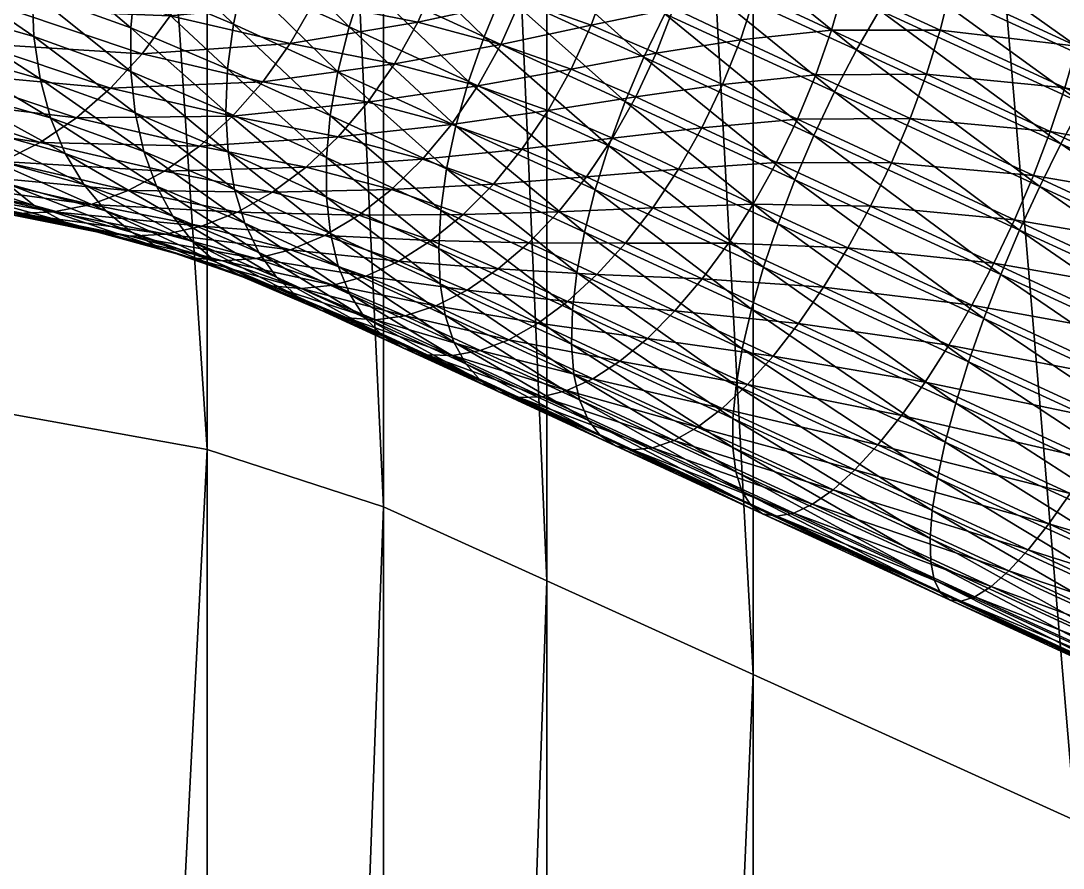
# Model space of a CAD drawing. Header units: centimetres. Extents: x -906 to 906, y -348 to 348.
# Drawn here: x -873.43 to -867.88, y -115.16 to -110.64 of the extents above; entities that cross this region are included whole.
import ezdxf

# ---------------------------------------------------------------- set-up
doc = ezdxf.new("R2010")
doc.units = ezdxf.units.CM
doc.layers.add('Object011', color=7, linetype='Continuous', true_color=0x1bb194)
doc.layers.add('Object015', color=7, linetype='Continuous', true_color=0x876e08)

msp = doc.modelspace()

# ---------------------------------------------------------------- meshes
at = {"layer": 'Object011', "color": 46, "true_color": 0x876e08}
mesh = msp.add_polyface(dxfattribs=at)
corners = [(-866.8971, -110.1313, -295.8893), (-867.8643, -109.685, -295.6941), (-867.8016, -109.7299, -295.4496), (-868.5612, -109.3792, -295.2318), (-868.4976, -109.4612, -294.9972), (-867.7538, -109.8046, -295.2089), (-866.8493, -110.1696, -295.6402), (-868.4194, -109.7072, -294.5549), (-867.7053, -110.0372, -294.7553), (-867.7214, -109.9076, -294.9762), (-866.797, -110.3347, -295.1579), (-866.8158, -110.2379, -295.395), (-868.45, -109.571, -294.7702), (-866.7935, -110.4586, -294.933), (-867.7061, -110.192, -294.5506), (-868.407, -109.8679, -294.3553), (-868.4122, -110.0499, -294.1744), (-867.7232, -110.3686, -294.365), (-866.8057, -110.6082, -294.7245), (-868.4752, -110.4648, -293.8803), (-867.8052, -110.7748, -294.0633), (-867.7563, -110.564, -294.2015), (-866.8745, -110.9719, -294.3693), (-866.9301, -111.1797, -294.2286), (-866.8329, -110.7804, -294.5356), (-868.4351, -110.25, -294.0151), (-867.8691, -110.9979, -293.9532), (-868.5325, -110.6909, -293.7731), (-868.6053, -110.9243, -293.6944), (-867.9467, -111.2292, -293.8724), (-868.7303, -110.3859, -297.3069), (-867.657, -110.8802, -297.534), (-867.7743, -111.0812, -297.6422), (-868.6038, -110.2078, -297.1725), (-867.5404, -110.6976, -297.3968), (-868.4784, -110.0511, -297.0127), (-867.4262, -110.5359, -297.2336), (-867.3165, -110.3977, -297.0475), (-868.3562, -109.9186, -296.8302), (-868.2394, -109.8126, -296.6281), (-867.2132, -110.2857, -296.8413), (-868.1302, -109.7357, -296.4094), (-867.1182, -110.2023, -296.6183), (-868.0302, -109.6884, -296.1781), (-867.033, -110.1484, -296.3825), (-866.9588, -110.1245, -296.1381), (-867.9409, -109.6713, -295.9383)]
mesh.append_faces([[corners[k] for k in face] for face in [(0, 1, 2), (3, 2, 1), (4, 5, 2), (6, 2, 5), (7, 8, 9), (10, 9, 8), (11, 5, 9), (12, 9, 5), (13, 8, 14), (15, 14, 8), (16, 17, 14), (18, 14, 17), (19, 20, 21), (22, 21, 20), (20, 23, 22), (24, 17, 21), (25, 21, 17), (23, 20, 26), (27, 26, 20), (28, 29, 26), (30, 31, 32), (33, 34, 31), (35, 36, 34), (37, 38, 39), (39, 40, 37), (38, 37, 36), (36, 35, 38), (41, 42, 40), (40, 39, 41), (42, 41, 43), (43, 44, 42), (45, 46, 1), (1, 0, 45), (46, 45, 44), (44, 43, 46)]], dxfattribs={"vtx2": -1, "color": 46})
mesh = msp.add_polyface(dxfattribs=at)
corners = [(-867.7053, -110.0372, -294.7553), (-868.4194, -109.7072, -294.5549), (-868.407, -109.8679, -294.3553), (-867.7061, -110.192, -294.5506), (-868.4122, -110.0499, -294.1744), (-868.9605, -109.6118, -294.1334), (-868.9529, -109.7997, -293.9586), (-869.417, -110.0275, -293.4413), (-868.9945, -110.2242, -293.6747), (-868.9642, -110.0049, -293.8047), (-868.4351, -110.25, -294.0151), (-868.4752, -110.4648, -293.8803), (-869.3972, -109.8036, -293.5651), (-867.7563, -110.564, -294.2015), (-867.7232, -110.3686, -294.365), (-867.8052, -110.7748, -294.0633), (-868.5325, -110.6909, -293.7731), (-867.8691, -110.9979, -293.9532), (-868.6053, -110.9243, -293.6944), (-869.0437, -110.4539, -293.5714), (-869.4575, -110.2612, -293.3432), (-869.5175, -110.5005, -293.2719), (-869.1106, -110.69, -293.4958), (-869.1938, -110.9285, -293.4491), (-868.6925, -111.1609, -293.6454), (-869.616, -109.9779, -297.0431), (-868.7303, -110.3859, -297.3069), (-868.8558, -110.5831, -297.4128), (-867.7743, -111.0812, -297.6422), (-867.8901, -111.2965, -297.7203), (-868.9782, -110.7956, -297.4891), (-869.7491, -110.1717, -297.1464), (-867.657, -110.8802, -297.534), (-868.6038, -110.2078, -297.1725), (-869.48, -109.8041, -296.912), (-869.3434, -109.6526, -296.7561), (-868.4784, -110.0511, -297.0127), (-867.5404, -110.6976, -297.3968), (-869.2086, -109.5258, -296.578), (-868.3562, -109.9186, -296.8302)]
mesh.append_faces([[corners[k] for k in face] for face in [(0, 1, 2), (3, 2, 4), (2, 5, 6), (6, 4, 2), (7, 8, 9), (10, 9, 8), (8, 11, 10), (9, 10, 4), (4, 6, 9), (12, 9, 6), (13, 10, 11), (14, 4, 10), (15, 11, 16), (17, 16, 18), (19, 16, 11), (11, 8, 19), (20, 19, 8), (21, 22, 19), (16, 19, 22), (22, 18, 16), (23, 24, 18), (18, 22, 23), (25, 26, 27), (28, 27, 26), (27, 28, 29), (29, 30, 27), (31, 27, 30), (32, 26, 33), (34, 33, 26), (33, 34, 35), (35, 36, 33), (37, 33, 36), (38, 39, 36), (36, 35, 38)]], dxfattribs={"vtx2": -1, "color": 46})
mesh = msp.add_polyface(dxfattribs=at)
corners = [(-873.27, -111.1577, -294.6855), (-872.7733, -111.3358, -295.1823), (-872.7062, -111.5206, -295.0174), (-873.8235, -111.0013, -294.0835), (-873.1923, -111.3469, -294.5303), (-873.7374, -111.194, -293.9368), (-873.887, -110.7892, -294.215), (-873.3256, -110.949, -294.8247), (-872.8187, -111.1313, -295.3308), (-873.3582, -110.7245, -294.9458), (-873.9266, -110.5617, -294.3292), (-873.9417, -110.3224, -294.424), (-873.3671, -110.4881, -295.0465), (-872.842, -110.9109, -295.4603), (-872.8427, -110.6782, -295.5684), (-873.3516, -110.2435, -295.1245), (-872.8198, -110.4368, -295.6529), (-873.9312, -110.0753, -294.4972), (-873.3124, -109.9949, -295.1792), (-872.7746, -110.191, -295.7128), (-872.5005, -110.3917, -290.4336), (-873.1945, -110.1579, -289.5042), (-873.3304, -110.3782, -289.5339), (-874.4032, -110.3868, -288.5247), (-873.6595, -110.7618, -289.652), (-873.4863, -110.5807, -289.5834), (-872.7824, -110.8169, -290.5249), (-872.9498, -110.9996, -290.6006), (-872.6318, -110.613, -290.469), (-874.2245, -110.2076, -288.4639), (-872.4761, -111.3083, -291.4857), (-873.1316, -111.1575, -290.6953), (-873.3245, -111.2885, -290.8069), (-873.8476, -110.9179, -289.739), (-874.047, -111.0469, -289.8423), (-874.2542, -111.1469, -289.9602), (-873.5248, -111.3906, -290.9334)]
mesh.append_faces([[corners[k] for k in face] for face in [(0, 1, 2), (3, 0, 4), (4, 5, 3), (0, 3, 6), (6, 7, 0), (1, 0, 7), (7, 8, 1), (9, 10, 11), (11, 12, 9), (13, 9, 12), (12, 14, 13), (9, 13, 8), (8, 7, 9), (10, 9, 7), (7, 6, 10), (15, 16, 14), (14, 12, 15), (17, 15, 12), (12, 11, 17), (16, 15, 18), (18, 19, 16), (20, 21, 22), (23, 24, 25), (26, 25, 24), (24, 27, 26), (25, 26, 28), (28, 22, 25), (29, 25, 22), (30, 31, 32), (33, 31, 27), (27, 24, 33), (31, 33, 34), (34, 32, 31), (35, 36, 32), (32, 34, 35)]], dxfattribs={"vtx2": -1, "color": 46})
mesh = msp.add_polyface(dxfattribs=at)
corners = [(-871.1116, -111.1995, -296.8305), (-871.7399, -110.9116, -296.4872), (-871.68, -110.6723, -296.5585), (-871.0447, -110.9634, -296.9061), (-870.9615, -110.7249, -296.9529), (-871.6018, -110.4316, -296.6021), (-871.5066, -110.1936, -296.617), (-870.8633, -110.4882, -296.9698), (-870.2098, -111.0705, -297.2611), (-870.297, -111.3072, -297.2122), (-871.3954, -109.9625, -296.6021), (-870.7513, -110.2575, -296.9557), (-870.6826, -110.2875, -292.2911), (-871.1281, -110.1664, -291.8041), (-871.2102, -110.4112, -291.7997), (-870.7664, -110.531, -292.2854), (-870.3903, -110.6642, -292.6658), (-870.8711, -110.7656, -292.3054), (-871.3145, -110.6466, -291.8196), (-871.4387, -110.8688, -291.8629), (-870.9945, -110.9875, -292.35), (-870.4969, -110.8976, -292.6844), (-870.6207, -111.1188, -292.7291), (-871.1344, -111.1929, -292.4182), (-871.5806, -111.0742, -291.9285), (-872.3274, -110.8961, -296.0095), (-871.7804, -111.1452, -296.3891), (-871.8002, -111.3691, -296.2653), (-872.296, -110.6584, -296.1009), (-872.2435, -110.4159, -296.1667), (-872.1711, -110.1726, -296.2059), (-871.7595, -110.3028, -291.1829), (-871.8657, -110.5383, -291.2006), (-871.9929, -110.7603, -291.2405), (-872.1385, -110.9651, -291.302), (-872.3004, -111.149, -291.384), (-871.7378, -111.259, -292.0157)]
mesh.append_faces([[corners[k] for k in face] for face in [(0, 1, 2), (2, 3, 0), (4, 5, 6), (6, 7, 4), (8, 4, 7), (9, 3, 4), (5, 4, 3), (3, 2, 5), (10, 11, 7), (7, 6, 10), (12, 13, 14), (14, 15, 12), (16, 15, 17), (18, 17, 15), (15, 14, 18), (17, 18, 19), (19, 20, 17), (21, 17, 20), (20, 22, 21), (22, 20, 23), (24, 23, 20), (20, 19, 24), (25, 26, 27), (28, 1, 26), (29, 2, 1), (30, 5, 2), (31, 14, 13), (32, 18, 14), (14, 31, 32), (18, 32, 33), (33, 19, 18), (24, 34, 35), (35, 36, 24), (34, 24, 19), (19, 33, 34)]], dxfattribs={"vtx2": -1, "color": 46})
mesh = msp.add_polyface(dxfattribs=at)
corners = [(-869.0437, -110.4539, -293.5714), (-869.4575, -110.2612, -293.3432), (-869.5175, -110.5005, -293.2719), (-869.1938, -110.9285, -293.4491), (-869.5956, -110.7411, -293.2283), (-869.6909, -110.9791, -293.2134), (-869.292, -111.1651, -293.4322), (-869.1106, -110.69, -293.4958), (-870.8633, -110.4882, -296.9698), (-870.1097, -110.8347, -297.2793), (-870.2098, -111.0705, -297.2611), (-870.9615, -110.7249, -296.9529), (-870.297, -111.3072, -297.2122), (-869.9982, -110.6038, -297.2656), (-869.0955, -111.0195, -297.5349), (-869.2054, -111.2512, -297.5488), (-869.8773, -110.3815, -297.2209), (-868.9782, -110.7956, -297.4891), (-870.7513, -110.2575, -296.9557), (-870.6279, -110.0363, -296.9119), (-869.7491, -110.1717, -297.1464), (-869.8807, -110.3297, -293.0175), (-870.3032, -110.4224, -292.6742), (-870.6826, -110.2875, -292.2911), (-870.7664, -110.531, -292.2854), (-870.3903, -110.6642, -292.6658), (-870.2366, -110.1765, -292.7087), (-869.9531, -110.5731, -292.9783), (-870.0444, -110.8129, -292.9666), (-870.1534, -111.045, -292.9833), (-869.802, -111.2103, -293.2283), (-870.4969, -110.8976, -292.6844), (-870.6207, -111.1188, -292.7291), (-870.8711, -110.7656, -292.3054)]
mesh.append_faces([[corners[k] for k in face] for face in [(0, 1, 2), (3, 4, 5), (5, 6, 3), (4, 3, 7), (7, 2, 4), (8, 9, 10), (11, 10, 12), (13, 14, 15), (15, 9, 13), (14, 13, 16), (16, 17, 14), (18, 13, 9), (9, 8, 18), (13, 18, 19), (19, 16, 13), (17, 16, 20), (21, 2, 1), (22, 23, 24), (24, 25, 22), (23, 22, 26), (27, 22, 25), (25, 28, 27), (4, 27, 28), (28, 5, 4), (27, 4, 2), (2, 21, 27), (22, 27, 21), (21, 26, 22), (29, 30, 5), (5, 28, 29), (31, 29, 28), (28, 25, 31), (29, 31, 32), (33, 31, 25)]], dxfattribs={"vtx2": -1, "color": 46})
mesh = msp.add_polyface(dxfattribs=at)
corners = [(-873.1923, -111.3469, -294.5303), (-872.7062, -111.5206, -295.0174), (-872.6182, -111.6819, -294.8383), (-872.2358, -111.7192, -295.4215), (-872.7733, -111.3358, -295.1823), (-872.2905, -111.5397, -295.5967), (-872.8187, -111.1313, -295.3308), (-872.3242, -111.3403, -295.7548), (-872.3367, -111.1245, -295.8932), (-872.842, -110.9109, -295.4603), (-872.8427, -110.6782, -295.5684), (-872.3274, -110.8961, -296.0095), (-871.8002, -111.3691, -296.2653), (-871.7996, -111.5797, -296.1184), (-871.7804, -111.1452, -296.3891), (-872.296, -110.6584, -296.1009), (-872.8198, -110.4368, -295.6529), (-872.7746, -110.191, -295.7128), (-872.2435, -110.4159, -296.1667), (-871.7399, -110.9116, -296.4872), (-871.68, -110.6723, -296.5585), (-872.1711, -110.1726, -296.2059), (-872.5005, -110.3917, -290.4336), (-871.8657, -110.5383, -291.2006), (-871.7595, -110.3028, -291.1829), (-872.3909, -110.1567, -290.4196), (-872.6318, -110.613, -290.469), (-871.9929, -110.7603, -291.2405), (-873.1945, -110.1579, -289.5042), (-873.3304, -110.3782, -289.5339), (-872.1385, -110.9651, -291.302), (-872.7824, -110.8169, -290.5249), (-872.9498, -110.9996, -290.6006), (-872.3004, -111.149, -291.384), (-872.4761, -111.3083, -291.4857), (-871.908, -111.4195, -292.1233), (-871.7378, -111.259, -292.0157), (-873.1316, -111.1575, -290.6953), (-873.3245, -111.2885, -290.8069), (-872.6624, -111.441, -291.6047), (-872.088, -111.5537, -292.2492), (-872.8558, -111.545, -291.7391)]
mesh.append_faces([[corners[k] for k in face] for face in [(0, 1, 2), (3, 1, 4), (5, 4, 6), (6, 7, 5), (8, 9, 10), (10, 11, 8), (12, 8, 11), (13, 7, 8), (9, 8, 7), (7, 6, 9), (14, 11, 15), (16, 15, 11), (11, 10, 16), (15, 16, 17), (17, 18, 15), (19, 15, 18), (20, 18, 21), (22, 23, 24), (24, 25, 22), (23, 22, 26), (26, 27, 23), (28, 22, 25), (29, 26, 22), (30, 31, 32), (32, 33, 30), (31, 30, 27), (27, 26, 31), (34, 35, 36), (36, 33, 34), (37, 34, 33), (33, 32, 37), (38, 39, 34), (35, 34, 39), (39, 40, 35), (40, 39, 41)]], dxfattribs={"vtx2": -1, "color": 46})
mesh = msp.add_polyface(dxfattribs=at)
corners = [(-865.7361, -111.499, -294.5237), (-866.8745, -110.9719, -294.3693), (-866.9301, -111.1797, -294.2286), (-865.796, -111.7049, -294.3818), (-865.6884, -111.31, -294.6917), (-866.999, -111.4006, -294.1168), (-865.8676, -111.9246, -294.2689), (-867.0796, -111.6305, -294.0348), (-865.9492, -112.1542, -294.1864), (-866.0396, -112.3895, -294.1353), (-867.1706, -111.8655, -293.9838), (-867.2704, -112.1015, -293.965), (-866.137, -112.6266, -294.1168), (-867.3774, -112.3344, -293.9796), (-866.24, -112.8614, -294.132), (-867.49, -112.5605, -294.0265), (-866.3469, -113.0901, -294.1801), (-866.4556, -113.3087, -294.2596), (-867.6058, -112.7759, -294.1045), (-867.723, -112.9769, -294.2127), (-868.1097, -111.7557, -297.7816), (-866.7823, -112.3664, -297.9811), (-866.8798, -112.6035, -297.9627), (-865.0957, -113.3445, -298.1358), (-865.1842, -113.5807, -298.085), (-866.9701, -112.8387, -297.9116), (-868.2095, -111.9916, -297.7629), (-865.0015, -113.106, -298.1538), (-866.6793, -112.1316, -297.9659), (-868.0026, -111.5228, -297.7671), (-867.8901, -111.2965, -297.7203), (-866.5725, -111.9029, -297.9179), (-864.903, -112.869, -298.1378), (-866.4637, -111.6842, -297.8383), (-867.7743, -111.0812, -297.6422), (-867.657, -110.8802, -297.534), (-866.355, -111.4795, -297.7284), (-864.7004, -112.4159, -298.0081), (-864.8021, -112.6376, -298.0888), (-867.5404, -110.6976, -297.3968), (-866.248, -111.2926, -297.589), (-867.8691, -110.9979, -293.9532), (-867.9467, -111.2292, -293.8724)]
mesh.append_faces([[corners[k] for k in face] for face in [(0, 1, 2), (2, 3, 0), (1, 0, 4), (5, 6, 3), (3, 2, 5), (6, 5, 7), (7, 8, 6), (9, 10, 11), (11, 12, 9), (10, 9, 8), (8, 7, 10), (13, 14, 12), (12, 11, 13), (14, 13, 15), (15, 16, 14), (17, 18, 19), (18, 17, 16), (16, 15, 18), (20, 21, 22), (23, 22, 21), (24, 25, 22), (26, 22, 25), (27, 21, 28), (29, 28, 21), (30, 31, 28), (32, 28, 31), (33, 34, 35), (35, 36, 33), (37, 33, 36), (38, 31, 33), (34, 33, 31), (31, 30, 34), (39, 40, 36), (41, 5, 2), (42, 7, 5)]], dxfattribs={"vtx2": -1, "color": 46})
mesh = msp.add_polyface(dxfattribs=at)
corners = [(-868.6925, -111.1609, -293.6454), (-869.1938, -110.9285, -293.4491), (-869.292, -111.1651, -293.4322), (-868.7926, -111.3968, -293.6273), (-868.1371, -111.7002, -293.8033), (-868.9042, -111.6277, -293.641), (-868.2471, -111.9319, -293.8174), (-869.025, -111.85, -293.6857), (-869.404, -111.3959, -293.4462), (-869.802, -111.2103, -293.2283), (-869.6909, -110.9791, -293.2134), (-869.9268, -111.4309, -293.272), (-869.5275, -111.617, -293.4901), (-869.1532, -112.0599, -293.7602), (-869.6602, -111.8248, -293.5628), (-869.8, -112.0154, -293.6635), (-869.2864, -112.2535, -293.8634), (-868.4867, -112.3683, -293.9394), (-868.6122, -112.5655, -294.0452), (-868.3643, -112.1558, -293.8631), (-869.4224, -112.4274, -293.9945), (-869.9448, -112.1854, -293.791), (-869.4734, -111.9535, -297.399), (-868.3811, -112.4565, -297.63), (-868.45, -112.6775, -297.5181), (-869.5374, -112.1765, -297.2889), (-870.297, -111.3072, -297.2122), (-869.3959, -111.7222, -297.4798), (-868.3005, -112.2266, -297.712), (-870.1097, -110.8347, -297.2793), (-869.2054, -111.2512, -297.5488), (-869.306, -111.4868, -297.5301), (-868.2095, -111.9916, -297.7629), (-870.2098, -111.0705, -297.2611), (-868.1097, -111.7557, -297.7816), (-869.0955, -111.0195, -297.5349), (-868.0026, -111.5228, -297.7671), (-868.9782, -110.7956, -297.4891)]
mesh.append_faces([[corners[k] for k in face] for face in [(0, 1, 2), (2, 3, 0), (4, 3, 5), (6, 5, 7), (8, 5, 3), (3, 2, 8), (9, 8, 2), (2, 10, 9), (8, 9, 11), (11, 12, 8), (5, 8, 12), (12, 7, 5), (13, 14, 15), (15, 16, 13), (14, 13, 7), (7, 12, 14), (17, 13, 16), (16, 18, 17), (13, 17, 19), (19, 7, 13), (18, 16, 20), (21, 20, 16), (16, 15, 21), (22, 23, 24), (24, 25, 22), (26, 27, 22), (23, 22, 27), (27, 28, 23), (29, 30, 31), (32, 31, 30), (31, 32, 28), (28, 27, 31), (33, 31, 27), (34, 30, 35), (36, 35, 37)]], dxfattribs={"vtx2": -1, "color": 46})
mesh = msp.add_polyface(dxfattribs=at)
corners = [(-867.1832, -113.494, -297.5743), (-868.5056, -112.8852, -297.3774), (-868.45, -112.6775, -297.5181), (-868.3811, -112.4565, -297.63), (-867.0518, -113.0683, -297.8291), (-867.1233, -113.288, -297.7162), (-868.3005, -112.2266, -297.712), (-866.9701, -112.8387, -297.9116), (-866.8798, -112.6035, -297.9627), (-868.2095, -111.9916, -297.7629), (-868.1097, -111.7557, -297.7816), (-866.7823, -112.3664, -297.9811), (-868.0026, -111.5228, -297.7671), (-866.6793, -112.1316, -297.9659), (-867.8901, -111.2965, -297.7203), (-866.999, -111.4006, -294.1168), (-867.8691, -110.9979, -293.9532), (-867.9467, -111.2292, -293.8724), (-868.0365, -111.4646, -293.8221), (-868.6925, -111.1609, -293.6454), (-868.7926, -111.3968, -293.6273), (-868.1371, -111.7002, -293.8033), (-867.1706, -111.8655, -293.9838), (-867.2704, -112.1015, -293.965), (-867.0796, -111.6305, -294.0348), (-868.6053, -110.9243, -293.6944), (-868.2471, -111.9319, -293.8174), (-867.3774, -112.3344, -293.9796), (-868.9042, -111.6277, -293.641), (-869.025, -111.85, -293.6857), (-868.3643, -112.1558, -293.8631), (-867.49, -112.5605, -294.0265), (-867.6058, -112.7759, -294.1045), (-868.4867, -112.3683, -293.9394), (-868.6122, -112.5655, -294.0452), (-867.723, -112.9769, -294.2127), (-868.7388, -112.7437, -294.1796), (-867.8397, -113.1595, -294.3499), (-868.8641, -112.9002, -294.3396), (-867.9539, -113.3212, -294.5131), (-869.2054, -111.2512, -297.5488), (-869.0955, -111.0195, -297.5349), (-868.9782, -110.7956, -297.4891)]
mesh.append_faces([[corners[k] for k in face] for face in [(0, 1, 2), (3, 4, 5), (5, 2, 3), (4, 3, 6), (6, 7, 4), (8, 9, 10), (7, 6, 9), (11, 10, 12), (13, 12, 14), (15, 16, 17), (18, 19, 20), (20, 21, 18), (22, 18, 21), (21, 23, 22), (18, 22, 24), (24, 17, 18), (19, 18, 17), (17, 25, 19), (26, 27, 23), (23, 21, 26), (28, 26, 21), (29, 30, 26), (27, 26, 30), (30, 31, 27), (32, 33, 34), (34, 35, 32), (33, 32, 31), (31, 30, 33), (36, 37, 35), (35, 34, 36), (37, 36, 38), (38, 39, 37), (40, 10, 9), (41, 12, 10), (42, 14, 12)]], dxfattribs={"vtx2": -1, "color": 46})
mesh = msp.add_polyface(dxfattribs=at)
corners = [(-869.6602, -111.8248, -293.5628), (-870.0627, -111.6372, -293.3434), (-870.2079, -111.8256, -293.4416), (-869.8, -112.0154, -293.6635), (-869.5275, -111.617, -293.4901), (-869.9268, -111.4309, -293.272), (-870.36, -111.9922, -293.5655), (-869.9448, -112.1854, -293.791), (-870.5161, -112.135, -293.7125), (-870.0918, -112.3322, -293.9426), (-869.4224, -112.4274, -293.9945), (-870.2385, -112.4536, -294.1155), (-870.6736, -112.2516, -293.8798), (-870.8297, -112.3399, -294.0646), (-869.5861, -112.3874, -297.1507), (-870.4672, -111.9815, -296.8914), (-870.4271, -111.7668, -297.0262), (-869.5374, -112.1765, -297.2889), (-869.6193, -112.5828, -296.9872), (-870.4901, -112.1815, -296.7321), (-870.3699, -111.5406, -297.1335), (-869.4734, -111.9535, -297.399), (-870.297, -111.3072, -297.2122), (-871.0447, -110.9634, -296.9061), (-869.306, -111.4868, -297.5301), (-870.2098, -111.0705, -297.2611), (-870.1097, -110.8347, -297.2793), (-869.3959, -111.7222, -297.4798), (-870.6207, -111.1188, -292.7291), (-870.278, -111.2657, -293.0274), (-870.1534, -111.045, -292.9833), (-869.802, -111.2103, -293.2283), (-870.911, -111.5103, -292.8925), (-870.5646, -111.6583, -293.1939), (-870.4158, -111.4714, -293.098), (-870.7595, -111.3243, -292.7988), (-870.722, -111.8227, -293.3144), (-870.8853, -111.9624, -293.4566)]
mesh.append_faces([[corners[k] for k in face] for face in [(0, 1, 2), (2, 3, 0), (1, 0, 4), (4, 5, 1), (6, 7, 3), (3, 2, 6), (7, 6, 8), (8, 9, 7), (10, 7, 9), (11, 12, 13), (12, 11, 9), (9, 8, 12), (14, 15, 16), (16, 17, 14), (15, 14, 18), (18, 19, 15), (20, 21, 17), (17, 16, 20), (21, 20, 22), (23, 22, 20), (24, 25, 26), (27, 22, 25), (28, 29, 30), (31, 30, 29), (29, 5, 31), (32, 33, 34), (1, 34, 33), (33, 2, 1), (34, 1, 5), (5, 29, 34), (35, 34, 29), (29, 28, 35), (36, 6, 2), (2, 33, 36), (37, 8, 6)]], dxfattribs={"vtx2": -1, "color": 46})
mesh = msp.add_polyface(dxfattribs=at)
corners = [(-871.1948, -112.0416, -296.2686), (-871.7786, -111.7736, -295.9512), (-871.7996, -111.5797, -296.1184), (-871.1912, -111.6484, -296.5972), (-871.8002, -111.3691, -296.2653), (-871.7804, -111.1452, -296.3891), (-871.1609, -111.4292, -296.7272), (-870.4672, -111.9815, -296.8914), (-870.4271, -111.7668, -297.0262), (-871.2025, -111.8537, -296.4434), (-871.1116, -111.1995, -296.8305), (-870.3699, -111.5406, -297.1335), (-871.7399, -110.9116, -296.4872), (-871.0447, -110.9634, -296.9061), (-871.1344, -111.1929, -292.4182), (-871.5806, -111.0742, -291.9285), (-871.7378, -111.259, -292.0157), (-871.2883, -111.3783, -292.5091), (-870.7595, -111.3243, -292.7988), (-870.911, -111.5103, -292.8925), (-870.6207, -111.1188, -292.7291), (-870.4158, -111.4714, -293.098), (-871.0728, -111.6731, -293.0093), (-870.722, -111.8227, -293.3144), (-870.5646, -111.6583, -293.1939), (-871.2421, -111.8106, -293.1465), (-871.4542, -111.5399, -292.6217), (-871.908, -111.4195, -292.1233), (-872.088, -111.5537, -292.2492), (-871.6288, -111.6756, -292.7536), (-871.8091, -111.7833, -292.9023), (-872.2748, -111.6595, -292.3909), (-872.2905, -111.5397, -295.5967), (-871.7376, -111.9471, -295.7664), (-872.3242, -111.3403, -295.7548), (-872.3367, -111.1245, -295.8932)]
mesh.append_faces([[corners[k] for k in face] for face in [(0, 1, 2), (3, 4, 5), (5, 6, 3), (7, 3, 6), (6, 8, 7), (4, 3, 9), (9, 2, 4), (10, 11, 8), (8, 6, 10), (12, 10, 6), (6, 5, 12), (11, 10, 13), (14, 15, 16), (16, 17, 14), (18, 14, 17), (17, 19, 18), (14, 18, 20), (21, 18, 19), (22, 23, 24), (24, 19, 22), (23, 22, 25), (26, 22, 19), (19, 17, 26), (27, 26, 17), (17, 16, 27), (26, 27, 28), (28, 29, 26), (22, 26, 29), (29, 25, 22), (25, 29, 30), (31, 30, 29), (29, 28, 31), (32, 1, 33), (34, 2, 1), (35, 4, 2)]], dxfattribs={"vtx2": -1, "color": 46})
mesh = msp.add_polyface(dxfattribs=at)
corners = [(-872.526, -111.9005, -293.6136), (-873.0247, -111.7654, -293.0675), (-873.1969, -111.711, -293.2495), (-873.3566, -111.6243, -293.4304), (-872.8392, -111.7664, -293.9958), (-872.689, -111.8494, -293.8052), (-873.5015, -111.5077, -293.6072), (-872.9746, -111.6534, -294.1823), (-873.093, -111.5129, -294.3616), (-873.6293, -111.3636, -293.777), (-873.7374, -111.194, -293.9368), (-873.1923, -111.3469, -294.5303), (-872.6182, -111.6819, -294.8383), (-872.5111, -111.8178, -294.6485), (-872.7062, -111.5206, -295.0174), (-873.27, -111.1577, -294.6855), (-874.4656, -111.2159, -290.0907), (-873.7294, -111.4618, -291.0727), (-873.5248, -111.3906, -290.9334), (-872.8558, -111.545, -291.7391), (-873.0532, -111.6183, -291.8866), (-872.6624, -111.441, -291.6047), (-873.3245, -111.2885, -290.8069), (-872.465, -111.7347, -292.5462), (-873.2513, -111.6587, -292.045), (-873.9346, -111.5002, -291.2227), (-874.1372, -111.5057, -291.3806), (-873.4468, -111.6665, -292.2113), (-872.6555, -111.7774, -292.7129), (-872.8431, -111.7876, -292.8877), (-873.6362, -111.6418, -292.3826), (-873.8163, -111.5847, -292.5561), (-874.3337, -111.4788, -291.5438), (-873.9837, -111.4954, -292.7287), (-874.136, -111.3762, -292.8977), (-874.2705, -111.2294, -293.0601)]
mesh.append_faces([[corners[k] for k in face] for face in [(0, 1, 2), (3, 4, 5), (5, 2, 3), (4, 3, 6), (6, 7, 4), (8, 9, 10), (10, 11, 8), (12, 8, 11), (13, 7, 8), (9, 8, 7), (7, 6, 9), (14, 11, 15), (16, 17, 18), (19, 18, 17), (17, 20, 19), (18, 19, 21), (21, 22, 18), (23, 20, 24), (25, 24, 20), (20, 17, 25), (24, 25, 26), (26, 27, 24), (28, 24, 27), (27, 29, 28), (1, 30, 31), (31, 2, 1), (30, 1, 29), (29, 27, 30), (32, 30, 27), (33, 3, 2), (2, 31, 33), (3, 33, 34), (34, 6, 3), (35, 9, 6)]], dxfattribs={"vtx2": -1, "color": 46})
mesh = msp.add_polyface(dxfattribs=at)
corners = [(-871.8091, -111.7833, -292.9023), (-872.2748, -111.6595, -292.3909), (-872.465, -111.7347, -292.5462), (-871.9921, -111.8609, -293.0653), (-872.6555, -111.7774, -292.7129), (-872.1746, -111.9062, -293.2404), (-872.8431, -111.7876, -292.8877), (-872.3536, -111.9194, -293.4243), (-871.7646, -112.0496, -293.656), (-873.1969, -111.711, -293.2495), (-872.689, -111.8494, -293.8052), (-872.526, -111.9005, -293.6136), (-872.0961, -112.0515, -294.0483), (-872.248, -112.0047, -294.2502), (-871.934, -112.0665, -293.8491), (-873.0247, -111.7654, -293.0675), (-872.3871, -111.9261, -294.4514), (-871.9558, -112.1083, -294.8232), (-871.8297, -112.1815, -294.6113), (-872.5111, -111.8178, -294.6485), (-872.0667, -112.0055, -295.0312), (-872.8392, -111.7664, -293.9958), (-872.9746, -111.6534, -294.1823), (-873.093, -111.5129, -294.3616), (-872.6182, -111.6819, -294.8383), (-872.1606, -111.8752, -295.2318), (-872.7062, -111.5206, -295.0174), (-872.2358, -111.7192, -295.4215), (-871.6766, -112.0969, -295.5667), (-871.7376, -111.9471, -295.7664), (-872.2905, -111.5397, -295.5967), (-872.7733, -111.3358, -295.1823), (-871.7786, -111.7736, -295.9512), (-872.3242, -111.3403, -295.7548), (-872.8558, -111.545, -291.7391), (-873.0532, -111.6183, -291.8866), (-872.088, -111.5537, -292.2492), (-873.2513, -111.6587, -292.045)]
mesh.append_faces([[corners[k] for k in face] for face in [(0, 1, 2), (2, 3, 0), (4, 5, 3), (3, 2, 4), (5, 4, 6), (6, 7, 5), (8, 5, 7), (9, 10, 11), (12, 11, 10), (10, 13, 12), (11, 12, 14), (14, 7, 11), (15, 11, 7), (7, 6, 15), (16, 17, 18), (18, 13, 16), (17, 16, 19), (19, 20, 17), (21, 16, 13), (13, 10, 21), (16, 21, 22), (22, 19, 16), (23, 24, 19), (25, 24, 26), (26, 27, 25), (28, 25, 27), (24, 25, 20), (20, 19, 24), (29, 27, 30), (31, 30, 27), (32, 30, 33), (1, 34, 35), (35, 2, 1), (34, 1, 36), (37, 4, 2)]], dxfattribs={"vtx2": -1, "color": 46})
mesh = msp.add_polyface(dxfattribs=at)
corners = [(-870.9787, -112.5582, -295.4206), (-871.5012, -112.3174, -295.1375), (-871.5974, -112.2209, -295.3558), (-871.1224, -112.3517, -295.8674), (-871.6766, -112.0969, -295.5667), (-871.7376, -111.9471, -295.7664), (-871.1682, -112.2088, -296.0756), (-871.0588, -112.4688, -295.6477), (-871.7786, -111.7736, -295.9512), (-871.1948, -112.0416, -296.2686), (-871.7996, -111.5797, -296.1184), (-871.2025, -111.8537, -296.4434), (-871.4158, -111.9206, -293.3018), (-871.8091, -111.7833, -292.9023), (-871.9921, -111.8609, -293.0653), (-871.5909, -112.001, -293.4724), (-871.2421, -111.8106, -293.1465), (-871.0516, -112.0754, -293.618), (-871.7646, -112.0496, -293.656), (-871.3817, -112.2119, -293.9879), (-871.218, -112.1592, -293.796), (-871.934, -112.0665, -293.8491), (-871.54, -112.2332, -294.1901), (-870.9819, -112.3975, -294.2643), (-872.1746, -111.9062, -293.2404), (-872.3536, -111.9194, -293.4243), (-871.6903, -112.2231, -294.3991), (-872.0961, -112.0515, -294.0483), (-872.248, -112.0047, -294.2502), (-871.8297, -112.1815, -294.6113), (-871.2643, -112.42, -294.6935), (-871.3896, -112.3844, -294.9156), (-871.1276, -112.4243, -294.4753), (-871.9558, -112.1083, -294.8232), (-872.0667, -112.0055, -295.0312), (-872.2358, -111.7192, -295.4215), (-872.1606, -111.8752, -295.2318)]
mesh.append_faces([[corners[k] for k in face] for face in [(0, 1, 2), (3, 4, 5), (5, 6, 3), (7, 2, 4), (8, 9, 6), (6, 5, 8), (10, 11, 9), (12, 13, 14), (14, 15, 12), (13, 12, 16), (17, 12, 15), (18, 19, 20), (20, 15, 18), (19, 18, 21), (21, 22, 19), (23, 19, 22), (24, 18, 15), (15, 14, 24), (25, 21, 18), (26, 27, 28), (28, 29, 26), (30, 26, 29), (29, 31, 30), (26, 30, 32), (32, 22, 26), (27, 26, 22), (22, 21, 27), (33, 1, 31), (31, 29, 33), (1, 33, 34), (34, 2, 1), (35, 5, 4), (36, 4, 2), (2, 34, 36)]], dxfattribs={"vtx2": -1, "color": 46})
mesh = msp.add_polyface(dxfattribs=at)
corners = [(-870.3825, -112.5472, -294.3068), (-870.8297, -112.3399, -294.0646), (-870.9819, -112.3975, -294.2643), (-870.5211, -112.6108, -294.5137), (-871.1276, -112.4243, -294.4753), (-870.6523, -112.644, -294.7325), (-870.7737, -112.6465, -294.9591), (-871.2643, -112.42, -294.6935), (-871.3896, -112.3844, -294.9156), (-870.8832, -112.618, -295.1897), (-870.2622, -112.9045, -295.4364), (-870.9787, -112.5582, -295.4206), (-871.5012, -112.3174, -295.1375), (-871.5974, -112.2209, -295.3558), (-871.0588, -112.4688, -295.6477), (-870.3411, -112.8522, -295.6747), (-870.4524, -112.6605, -296.1364), (-871.1224, -112.3517, -295.8674), (-871.1682, -112.2088, -296.0756), (-870.4829, -112.5244, -296.3517), (-870.4048, -112.7703, -295.9094), (-871.6766, -112.0969, -295.5667), (-871.1948, -112.0416, -296.2686), (-870.4954, -112.3636, -296.5512), (-871.2025, -111.8537, -296.4434), (-870.4901, -112.1815, -296.7321), (-871.1912, -111.6484, -296.5972), (-870.4672, -111.9815, -296.8914), (-871.2421, -111.8106, -293.1465), (-870.8853, -111.9624, -293.4566), (-870.722, -111.8227, -293.3144), (-870.36, -111.9922, -293.5655), (-871.5909, -112.001, -293.4724), (-871.218, -112.1592, -293.796), (-871.0516, -112.0754, -293.618), (-870.6736, -112.2516, -293.8798), (-870.5161, -112.135, -293.7125), (-871.4158, -111.9206, -293.3018), (-871.3817, -112.2119, -293.9879), (-871.54, -112.2332, -294.1901)]
mesh.append_faces([[corners[k] for k in face] for face in [(0, 1, 2), (3, 2, 4), (4, 5, 3), (6, 7, 8), (8, 9, 6), (7, 6, 5), (5, 4, 7), (10, 9, 11), (12, 11, 9), (9, 8, 12), (13, 14, 11), (15, 11, 14), (16, 17, 18), (18, 19, 16), (17, 16, 20), (20, 14, 17), (21, 17, 14), (22, 23, 19), (19, 18, 22), (23, 22, 24), (24, 25, 23), (26, 27, 25), (25, 24, 26), (28, 29, 30), (31, 30, 29), (32, 33, 34), (35, 34, 33), (33, 1, 35), (34, 35, 36), (36, 29, 34), (37, 34, 29), (29, 28, 37), (38, 2, 1), (1, 33, 38), (39, 4, 2)]], dxfattribs={"vtx2": -1, "color": 46})
mesh = msp.add_polyface(dxfattribs=at)
corners = [(-870.0918, -112.3322, -293.9426), (-869.559, -112.5789, -294.1505), (-869.4224, -112.4274, -293.9945), (-870.8297, -112.3399, -294.0646), (-870.3825, -112.5472, -294.3068), (-870.2385, -112.4536, -294.1155), (-869.6937, -112.7057, -294.3285), (-869.8243, -112.8054, -294.5256), (-869.2123, -113.2156, -294.9429), (-869.9484, -112.8756, -294.7389), (-870.064, -112.9158, -294.9645), (-870.5211, -112.6108, -294.5137), (-870.9819, -112.3975, -294.2643), (-870.6523, -112.644, -294.7325), (-870.1692, -112.9256, -295.1983), (-870.7737, -112.6465, -294.9591), (-870.8832, -112.618, -295.1897), (-870.2622, -112.9045, -295.4364), (-869.4015, -113.28, -295.4139), (-869.4783, -113.2664, -295.6581), (-869.3123, -113.2629, -295.1741), (-870.3411, -112.8522, -295.6747), (-869.5409, -113.2214, -295.9026), (-870.4048, -112.7703, -295.9094), (-869.5887, -113.1467, -296.1432), (-870.9787, -112.5582, -295.4206), (-871.0588, -112.4688, -295.6477), (-869.6211, -113.0438, -296.376), (-870.4524, -112.6605, -296.1364), (-870.4829, -112.5244, -296.3517), (-869.6372, -112.9142, -296.5968), (-870.4954, -112.3636, -296.5512), (-869.6365, -112.7595, -296.8016), (-870.4901, -112.1815, -296.7321), (-869.6193, -112.5828, -296.9872)]
mesh.append_faces([[corners[k] for k in face] for face in [(0, 1, 2), (3, 4, 5), (6, 5, 4), (4, 7, 6), (5, 6, 1), (1, 0, 5), (8, 9, 10), (11, 9, 7), (7, 4, 11), (12, 11, 4), (9, 11, 13), (13, 10, 9), (14, 15, 16), (16, 17, 14), (15, 14, 10), (10, 13, 15), (18, 14, 17), (17, 19, 18), (14, 18, 20), (20, 10, 14), (21, 22, 19), (19, 17, 21), (22, 21, 23), (23, 24, 22), (25, 21, 17), (26, 23, 21), (27, 28, 29), (29, 30, 27), (28, 27, 24), (24, 23, 28), (31, 32, 30), (30, 29, 31), (32, 31, 33), (33, 34, 32)]], dxfattribs={"vtx2": -1, "color": 46})
mesh = msp.add_polyface(dxfattribs=at)
corners = [(-869.4224, -112.4274, -293.9945), (-868.7388, -112.7437, -294.1796), (-868.6122, -112.5655, -294.0452), (-869.559, -112.5789, -294.1505), (-868.8641, -112.9002, -294.3396), (-868.9863, -113.0328, -294.5221), (-869.6937, -112.7057, -294.3285), (-869.8243, -112.8054, -294.5256), (-869.1031, -113.1387, -294.7242), (-868.0636, -113.4594, -294.6992), (-867.9539, -113.3212, -294.5131), (-868.1669, -113.5714, -294.9054), (-869.2123, -113.2156, -294.9429), (-869.9484, -112.8756, -294.7389), (-870.064, -112.9158, -294.9645), (-869.3123, -113.2629, -295.1741), (-868.2618, -113.6548, -295.1284), (-868.3472, -113.7087, -295.3642), (-868.4213, -113.7326, -295.6086), (-869.4015, -113.28, -295.4139), (-869.4783, -113.2664, -295.6581), (-868.483, -113.7258, -295.8574), (-869.5409, -113.2214, -295.9026), (-868.5308, -113.6875, -296.1065), (-869.5887, -113.1467, -296.1432), (-868.5643, -113.6193, -296.3517), (-868.5831, -113.5225, -296.5888), (-869.6211, -113.0438, -296.376), (-869.6372, -112.9142, -296.5968), (-868.5865, -113.3986, -296.8137), (-869.6365, -112.7595, -296.8016), (-868.5745, -113.2489, -297.0222), (-869.6193, -112.5828, -296.9872), (-868.5472, -113.0768, -297.2111), (-868.5056, -112.8852, -297.3774), (-869.5861, -112.3874, -297.1507), (-869.5374, -112.1765, -297.2889), (-868.45, -112.6775, -297.5181)]
mesh.append_faces([[corners[k] for k in face] for face in [(0, 1, 2), (1, 0, 3), (3, 4, 1), (5, 6, 7), (7, 8, 5), (9, 5, 8), (10, 4, 5), (6, 5, 4), (4, 3, 6), (11, 8, 12), (13, 12, 8), (8, 7, 13), (14, 15, 12), (16, 12, 15), (15, 17, 16), (18, 19, 20), (20, 21, 18), (19, 18, 17), (17, 15, 19), (22, 23, 21), (21, 20, 22), (23, 22, 24), (24, 25, 23), (26, 27, 28), (28, 29, 26), (27, 26, 25), (25, 24, 27), (30, 31, 29), (29, 28, 30), (31, 30, 32), (32, 33, 31), (34, 35, 36), (36, 37, 34), (35, 34, 33), (33, 32, 35)]], dxfattribs={"vtx2": -1, "color": 46})
mesh = msp.add_polyface(dxfattribs=at)
corners = [(-867.8397, -113.1595, -294.3499), (-866.6713, -113.7003, -294.5089), (-866.5643, -113.5134, -294.3696), (-867.723, -112.9769, -294.2127), (-867.9539, -113.3212, -294.5131), (-866.7747, -113.8669, -294.6745), (-866.8727, -114.0103, -294.8634), (-868.0636, -113.4594, -294.6992), (-868.1669, -113.5714, -294.9054), (-866.9637, -114.1278, -295.0724), (-868.2618, -113.6548, -295.1284), (-867.0459, -114.2168, -295.2984), (-868.3472, -113.7087, -295.3642), (-867.1181, -114.2765, -295.5373), (-867.1792, -114.3062, -295.7849), (-868.4213, -113.7326, -295.6086), (-868.483, -113.7258, -295.8574), (-867.228, -114.3051, -296.0368), (-868.5308, -113.6875, -296.1065), (-867.2634, -114.2722, -296.289), (-868.5643, -113.6193, -296.3517), (-867.2851, -114.2092, -296.5372), (-867.2928, -114.1172, -296.7771), (-868.5831, -113.5225, -296.5888), (-868.5865, -113.3986, -296.8137), (-867.2864, -113.9977, -297.0045), (-868.5745, -113.2489, -297.0222), (-867.2655, -113.8519, -297.2153), (-868.5472, -113.0768, -297.2111), (-867.231, -113.6829, -297.4062), (-868.45, -112.6775, -297.5181), (-867.1233, -113.288, -297.7162), (-867.1832, -113.494, -297.5743), (-868.5056, -112.8852, -297.3774), (-869.1031, -113.1387, -294.7242), (-868.9863, -113.0328, -294.5221), (-869.2123, -113.2156, -294.9429)]
mesh.append_faces([[corners[k] for k in face] for face in [(0, 1, 2), (2, 3, 0), (1, 0, 4), (4, 5, 1), (6, 7, 8), (8, 9, 6), (7, 6, 5), (5, 4, 7), (10, 11, 9), (9, 8, 10), (11, 10, 12), (12, 13, 11), (14, 15, 16), (16, 17, 14), (15, 14, 13), (13, 12, 15), (18, 19, 17), (17, 16, 18), (19, 18, 20), (20, 21, 19), (22, 23, 24), (24, 25, 22), (23, 22, 21), (21, 20, 23), (26, 27, 25), (25, 24, 26), (27, 26, 28), (28, 29, 27), (30, 31, 32), (33, 32, 29), (29, 28, 33), (34, 8, 7), (35, 7, 4), (36, 10, 8)]], dxfattribs={"vtx2": -1, "color": 46})
at = {"layer": 'Object015', "color": 46, "true_color": 0x876e08}
mesh = msp.add_polyface(dxfattribs=at)
corners = [(-869.5291, -94.6274, -295.443), (-870.6287, -94.0765, -294.9102), (-870.6305, -70.0931, -294.8758), (-867.8159, -95.486, -295.8581), (-869.531, -70.7056, -295.4066), (-867.8145, -114.9012, -295.889), (-869.5276, -114.123, -295.4727), (-870.6273, -113.6238, -294.9383), (-865.106, -96.8439, -296.187), (-867.8178, -71.6602, -295.8201), (-865.1078, -73.1696, -296.148), (-859.6321, -98.8929, -296.4612), (-859.6307, -117.9897, -296.4935), (-865.1044, -116.1322, -296.2188), (-876.1971, -119.9123, 161.8676), (-863.9865, -123.8931, 163.4232), (-863.9877, -77.9986, 163.454), (-876.1984, -73.0303, 161.8969), (-875.2711, -92.4383, -289.6206), (-876.8528, -91.0673, -286.675), (-876.8539, -66.9229, -286.6551), (-875.2701, -112.1038, -289.6393), (-876.8519, -110.7495, -286.6913), (-878.9904, -89.6638, -280.5919), (-873.7472, -93.0429, -291.7503), (-875.2723, -68.3139, -289.5979), (-872.4373, -93.3033, -293.2307), (-873.7485, -68.9424, -291.7245), (-872.436, -112.9236, -293.2542), (-873.746, -112.6884, -291.7714), (-871.4979, -93.6415, -294.2283), (-872.4388, -69.2327, -293.2017), (-871.4996, -69.6092, -294.1965), (-871.4966, -113.2297, -294.2543), (-869.5256, -139.7039, -295.5116), (-867.8124, -140.3766, -295.9295), (-870.6254, -139.2725, -294.9751), (-865.1025, -141.441, -296.2604), (-876.8508, -136.5754, -286.7125), (-875.2689, -137.9076, -289.6635), (-878.9885, -135.2219, -280.6253), (-873.7446, -138.4659, -291.799), (-872.4344, -138.6682, -293.2851), (-871.4948, -138.9322, -294.2884)]
mesh.append_faces([[corners[k] for k in face] for face in [(0, 1, 2), (3, 0, 4), (0, 3, 5), (5, 6, 0), (1, 0, 6), (6, 7, 1), (8, 3, 9), (9, 10, 8), (11, 8, 10), (12, 13, 8), (3, 8, 13), (13, 5, 3), (14, 15, 16), (16, 17, 14), (18, 19, 20), (19, 18, 21), (21, 22, 19), (23, 19, 22), (24, 18, 25), (26, 24, 27), (24, 26, 28), (28, 29, 24), (18, 24, 29), (29, 21, 18), (30, 26, 31), (1, 30, 32), (30, 1, 7), (7, 33, 30), (26, 30, 33), (33, 28, 26), (34, 6, 5), (5, 35, 34), (6, 34, 36), (36, 7, 6), (13, 37, 35), (35, 5, 13), (38, 22, 21), (21, 39, 38), (22, 38, 40), (41, 29, 28), (28, 42, 41), (29, 41, 39), (39, 21, 29), (43, 33, 7), (7, 36, 43), (33, 43, 42), (42, 28, 33)]], dxfattribs={"vtx2": -1, "color": 46})

doc.saveas('drawing.dxf')
